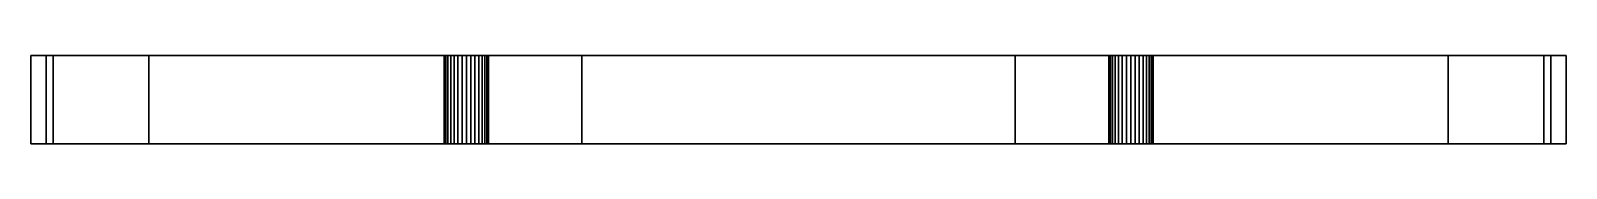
# Model space of a CAD drawing. Extents: x 248 to 352, y -364 to -358.
import ezdxf

# ---------------------------------------------------------------- set-up
doc = ezdxf.new("R2010")
doc.units = 0

msp = doc.modelspace()

# ---------------------------------------------------------------- linework, layer by layer
for points in [[(249.04, -358.24, 20), (249.04, -364.24, 20), (248, -364.24, 55), (248, -358.24, 55)], [(248, -358.24, 55), (256, -358.24, 55), (256, -358.24, 20), (249.04, -358.24, 20)], [(256, -364.24, 55), (256, -358.24, 55), (248, -358.24, 55), (248, -364.24, 55)], [(249.51, -358.24), (249.04, -358.24, 20), (256, -358.24, 20)], [(249.04, -364.24, 20), (249.04, -358.24, 20), (249.51, -358.24), (249.51, -364.24)], [(249.51, -358.24), (256, -358.24, 20), (256, -358.24, 13.33)], [(256, -358.24, 13.33), (256, -358.24), (249.51, -358.24)], [(249.51, -364.24), (249.51, -358.24), (256, -358.24), (256, -364.24)], [(256, -358.24, 55), (256, -364.24, 55), (256, -364.24, 20), (256, -358.24, 20)], [(256, -358.24, 13.33), (256, -358.24, 6.67), (256, -358.24)], [(256, -364.24), (256, -358.24), (285.33, -358.24), (285.33, -364.24)], [(256, -358.24), (256, -358.24, 6.67), (285.33, -358.24, 6.67), (285.33, -358.24)], [(285.33, -358.24, 6.67), (256, -358.24, 6.67), (256, -358.24, 13.33)], [(256, -358.24, 13.33), (276.01, -358.24, 10.01), (276.04, -358.24, 9.71)], [(256, -358.24, 13.33), (276.04, -358.24, 9.71), (276.12, -358.24, 9.43)], [(256, -358.24, 13.33), (276.12, -358.24, 9.43), (276.26, -358.24, 9.17)], [(256, -358.24, 13.33), (276.26, -358.24, 9.17), (276.45, -358.24, 8.94)], [(256, -358.24, 13.33), (276.45, -358.24, 8.94), (276.68, -358.24, 8.76)], [(256, -358.24, 13.33), (276.68, -358.24, 8.76), (276.93, -358.24, 8.62)], [(256, -358.24, 13.33), (276.93, -358.24, 8.62), (277.22, -358.24, 8.53)], [(285.33, -358.24, 6.67), (256, -358.24, 13.33), (277.22, -358.24, 8.53)], [(256, -358.24, 13.33), (256, -358.24, 20), (285.33, -358.24, 20), (285.33, -358.24, 13.33)], [(256, -358.24, 20), (256, -364.24, 20), (285.33, -364.24, 20), (285.33, -358.24, 20)], [(276.04, -358.24, 10.3), (276.01, -358.24, 10.01), (256, -358.24, 13.33)], [(276.12, -358.24, 10.58), (276.04, -358.24, 10.3), (256, -358.24, 13.33)], [(276.26, -358.24, 10.84), (276.12, -358.24, 10.58), (256, -358.24, 13.33)], [(276.45, -358.24, 11.07), (276.26, -358.24, 10.84), (256, -358.24, 13.33)], [(276.68, -358.24, 11.25), (276.45, -358.24, 11.07), (256, -358.24, 13.33)], [(276.93, -358.24, 11.39), (276.68, -358.24, 11.25), (256, -358.24, 13.33)], [(277.22, -358.24, 11.48), (276.93, -358.24, 11.39), (256, -358.24, 13.33)], [(285.33, -358.24, 13.33), (277.22, -358.24, 11.48), (256, -358.24, 13.33)], [(276.04, -358.24, 10.3), (276.04, -364.24, 10.3), (276.01, -364.24, 10.01), (276.01, -358.24, 10.01)], [(276.01, -358.24, 10.01), (276.01, -364.24, 10.01), (276.04, -364.24, 9.71), (276.04, -358.24, 9.71)], [(276.12, -358.24, 10.58), (276.12, -364.24, 10.58), (276.04, -364.24, 10.3), (276.04, -358.24, 10.3)], [(276.04, -358.24, 9.71), (276.04, -364.24, 9.71), (276.12, -364.24, 9.43), (276.12, -358.24, 9.43)], [(276.26, -358.24, 10.84), (276.26, -364.24, 10.84), (276.12, -364.24, 10.58), (276.12, -358.24, 10.58)], [(276.12, -358.24, 9.43), (276.12, -364.24, 9.43), (276.26, -364.24, 9.17), (276.26, -358.24, 9.17)], [(276.45, -358.24, 11.07), (276.45, -364.24, 11.07), (276.26, -364.24, 10.84), (276.26, -358.24, 10.84)], [(276.26, -358.24, 9.17), (276.26, -364.24, 9.17), (276.45, -364.24, 8.94), (276.45, -358.24, 8.94)], [(276.68, -358.24, 11.25), (276.68, -364.24, 11.25), (276.45, -364.24, 11.07), (276.45, -358.24, 11.07)], [(276.45, -358.24, 8.94), (276.45, -364.24, 8.94), (276.68, -364.24, 8.76), (276.68, -358.24, 8.76)], [(276.93, -358.24, 11.39), (276.93, -364.24, 11.39), (276.68, -364.24, 11.25), (276.68, -358.24, 11.25)], [(276.68, -358.24, 8.76), (276.68, -364.24, 8.76), (276.93, -364.24, 8.62), (276.93, -358.24, 8.62)], [(277.22, -358.24, 11.48), (277.22, -364.24, 11.48), (276.93, -364.24, 11.39), (276.93, -358.24, 11.39)], [(276.93, -358.24, 8.62), (276.93, -364.24, 8.62), (277.22, -364.24, 8.53), (277.22, -358.24, 8.53)], [(285.33, -358.24, 6.67), (277.22, -358.24, 8.53), (277.51, -358.24, 8.51)], [(285.33, -358.24, 13.33), (277.51, -358.24, 11.51), (277.22, -358.24, 11.48)], [(277.51, -358.24, 11.51), (277.51, -364.24, 11.51), (277.22, -364.24, 11.48), (277.22, -358.24, 11.48)], [(277.22, -358.24, 8.53), (277.22, -364.24, 8.53), (277.51, -364.24, 8.51), (277.51, -358.24, 8.51)], [(277.51, -358.24, 8.51), (277.8, -358.24, 8.53), (285.33, -358.24, 6.67)], [(285.33, -358.24, 13.33), (277.8, -358.24, 11.48), (277.51, -358.24, 11.51)], [(277.51, -358.24, 8.51), (277.51, -364.24, 8.51), (277.8, -364.24, 8.53), (277.8, -358.24, 8.53)], [(277.8, -358.24, 11.48), (277.8, -364.24, 11.48), (277.51, -364.24, 11.51), (277.51, -358.24, 11.51)], [(277.8, -358.24, 8.53), (278.08, -358.24, 8.62), (285.33, -358.24, 6.67)], [(285.33, -358.24, 13.33), (278.08, -358.24, 11.39), (277.8, -358.24, 11.48)], [(277.8, -358.24, 8.53), (277.8, -364.24, 8.53), (278.08, -364.24, 8.62), (278.08, -358.24, 8.62)], [(278.08, -358.24, 11.39), (278.08, -364.24, 11.39), (277.8, -364.24, 11.48), (277.8, -358.24, 11.48)], [(278.08, -358.24, 8.62), (278.34, -358.24, 8.76), (285.33, -358.24, 6.67)], [(285.33, -358.24, 13.33), (278.34, -358.24, 11.25), (278.08, -358.24, 11.39)], [(278.08, -358.24, 8.62), (278.08, -364.24, 8.62), (278.34, -364.24, 8.76), (278.34, -358.24, 8.76)], [(278.34, -358.24, 11.25), (278.34, -364.24, 11.25), (278.08, -364.24, 11.39), (278.08, -358.24, 11.39)], [(278.34, -358.24, 8.76), (278.57, -358.24, 8.94), (285.33, -358.24, 6.67)], [(285.33, -358.24, 13.33), (278.57, -358.24, 11.07), (278.34, -358.24, 11.25)], [(278.34, -358.24, 8.76), (278.34, -364.24, 8.76), (278.57, -364.24, 8.94), (278.57, -358.24, 8.94)], [(278.57, -358.24, 11.07), (278.57, -364.24, 11.07), (278.34, -364.24, 11.25), (278.34, -358.24, 11.25)], [(278.57, -358.24, 8.94), (278.76, -358.24, 9.17), (285.33, -358.24, 6.67)], [(285.33, -358.24, 13.33), (278.76, -358.24, 10.84), (278.57, -358.24, 11.07)], [(278.57, -358.24, 8.94), (278.57, -364.24, 8.94), (278.76, -364.24, 9.17), (278.76, -358.24, 9.17)], [(278.76, -358.24, 10.84), (278.76, -364.24, 10.84), (278.57, -364.24, 11.07), (278.57, -358.24, 11.07)], [(278.76, -358.24, 9.17), (278.89, -358.24, 9.43), (285.33, -358.24, 6.67)], [(285.33, -358.24, 13.33), (278.89, -358.24, 10.58), (278.76, -358.24, 10.84)], [(278.76, -358.24, 9.17), (278.76, -364.24, 9.17), (278.89, -364.24, 9.43), (278.89, -358.24, 9.43)], [(278.89, -358.24, 10.58), (278.89, -364.24, 10.58), (278.76, -364.24, 10.84), (278.76, -358.24, 10.84)], [(278.89, -358.24, 9.43), (278.98, -358.24, 9.71), (285.33, -358.24, 6.67)], [(285.33, -358.24, 13.33), (278.98, -358.24, 10.3), (278.89, -358.24, 10.58)], [(278.89, -358.24, 9.43), (278.89, -364.24, 9.43), (278.98, -364.24, 9.71), (278.98, -358.24, 9.71)], [(278.98, -358.24, 10.3), (278.98, -364.24, 10.3), (278.89, -364.24, 10.58), (278.89, -358.24, 10.58)], [(278.98, -358.24, 9.71), (279.01, -358.24, 10.01), (285.33, -358.24, 6.67)], [(285.33, -358.24, 13.33), (279.01, -358.24, 10.01), (278.98, -358.24, 10.3)], [(278.98, -358.24, 9.71), (278.98, -364.24, 9.71), (279.01, -364.24, 10.01), (279.01, -358.24, 10.01)], [(279.01, -358.24, 10.01), (279.01, -364.24, 10.01), (278.98, -364.24, 10.3), (278.98, -358.24, 10.3)], [(279.01, -358.24, 10.01), (285.33, -358.24, 13.33), (285.33, -358.24, 6.67)], [(285.33, -364.24), (285.33, -358.24), (314.67, -358.24), (314.67, -364.24)], [(285.33, -358.24), (285.33, -358.24, 6.67), (314.67, -358.24, 6.67), (314.67, -358.24)], [(285.33, -358.24, 6.67), (285.33, -358.24, 13.33), (314.67, -358.24, 13.33), (314.67, -358.24, 6.67)], [(285.33, -358.24, 13.33), (285.33, -358.24, 20), (314.67, -358.24, 20), (314.67, -358.24, 13.33)], [(285.33, -358.24, 20), (285.33, -364.24, 20), (314.67, -364.24, 20), (314.67, -358.24, 20)], [(314.67, -358.24, 20), (314.67, -364.24, 20), (344, -364.24, 20), (344, -358.24, 20)], [(314.67, -358.24, 13.33), (314.67, -358.24, 20), (344, -358.24, 20), (344, -358.24, 13.33)], [(314.67, -364.24), (314.67, -358.24), (344, -358.24), (344, -364.24)], [(314.67, -358.24), (314.67, -358.24, 6.67), (344, -358.24, 6.67), (344, -358.24)], [(314.67, -358.24, 6.67), (314.67, -358.24, 13.33), (321.01, -358.24, 10.01)], [(314.67, -358.24, 6.67), (321.01, -358.24, 10.01), (321.04, -358.24, 9.71)], [(344, -358.24, 13.33), (344, -358.24, 6.67), (314.67, -358.24, 6.67)], [(314.67, -358.24, 6.67), (321.04, -358.24, 9.71), (321.12, -358.24, 9.43)], [(314.67, -358.24, 6.67), (321.12, -358.24, 9.43), (321.26, -358.24, 9.17)], [(314.67, -358.24, 6.67), (321.26, -358.24, 9.17), (321.45, -358.24, 8.94)], [(314.67, -358.24, 6.67), (321.45, -358.24, 8.94), (321.68, -358.24, 8.76)], [(314.67, -358.24, 6.67), (321.68, -358.24, 8.76), (321.93, -358.24, 8.62)], [(314.67, -358.24, 6.67), (321.93, -358.24, 8.62), (322.22, -358.24, 8.53)], [(314.67, -358.24, 6.67), (322.22, -358.24, 8.53), (322.51, -358.24, 8.51)], [(322.8, -358.24, 8.53), (344, -358.24, 13.33), (314.67, -358.24, 6.67)], [(314.67, -358.24, 6.67), (322.51, -358.24, 8.51), (322.8, -358.24, 8.53)], [(321.04, -358.24, 10.3), (321.01, -358.24, 10.01), (314.67, -358.24, 13.33)], [(321.12, -358.24, 10.58), (321.04, -358.24, 10.3), (314.67, -358.24, 13.33)], [(321.26, -358.24, 10.84), (321.12, -358.24, 10.58), (314.67, -358.24, 13.33)], [(321.45, -358.24, 11.07), (321.26, -358.24, 10.84), (314.67, -358.24, 13.33)], [(321.68, -358.24, 11.25), (321.45, -358.24, 11.07), (314.67, -358.24, 13.33)], [(321.93, -358.24, 11.39), (321.68, -358.24, 11.25), (314.67, -358.24, 13.33)], [(322.22, -358.24, 11.48), (321.93, -358.24, 11.39), (314.67, -358.24, 13.33)], [(314.67, -358.24, 13.33), (344, -358.24, 13.33), (322.51, -358.24, 11.51)], [(322.51, -358.24, 11.51), (322.22, -358.24, 11.48), (314.67, -358.24, 13.33)], [(321.04, -358.24, 10.3), (321.04, -364.24, 10.3), (321.01, -364.24, 10.01), (321.01, -358.24, 10.01)], [(321.01, -358.24, 10.01), (321.01, -364.24, 10.01), (321.04, -364.24, 9.71), (321.04, -358.24, 9.71)], [(321.12, -358.24, 10.58), (321.12, -364.24, 10.58), (321.04, -364.24, 10.3), (321.04, -358.24, 10.3)], [(321.04, -358.24, 9.71), (321.04, -364.24, 9.71), (321.12, -364.24, 9.43), (321.12, -358.24, 9.43)], [(321.26, -358.24, 10.84), (321.26, -364.24, 10.84), (321.12, -364.24, 10.58), (321.12, -358.24, 10.58)], [(321.12, -358.24, 9.43), (321.12, -364.24, 9.43), (321.26, -364.24, 9.17), (321.26, -358.24, 9.17)], [(321.45, -358.24, 11.07), (321.45, -364.24, 11.07), (321.26, -364.24, 10.84), (321.26, -358.24, 10.84)], [(321.26, -358.24, 9.17), (321.26, -364.24, 9.17), (321.45, -364.24, 8.94), (321.45, -358.24, 8.94)], [(321.68, -358.24, 11.25), (321.68, -364.24, 11.25), (321.45, -364.24, 11.07), (321.45, -358.24, 11.07)], [(321.45, -358.24, 8.94), (321.45, -364.24, 8.94), (321.68, -364.24, 8.76), (321.68, -358.24, 8.76)], [(321.93, -358.24, 11.39), (321.93, -364.24, 11.39), (321.68, -364.24, 11.25), (321.68, -358.24, 11.25)], [(321.68, -358.24, 8.76), (321.68, -364.24, 8.76), (321.93, -364.24, 8.62), (321.93, -358.24, 8.62)], [(322.22, -358.24, 11.48), (322.22, -364.24, 11.48), (321.93, -364.24, 11.39), (321.93, -358.24, 11.39)], [(321.93, -358.24, 8.62), (321.93, -364.24, 8.62), (322.22, -364.24, 8.53), (322.22, -358.24, 8.53)], [(322.51, -358.24, 11.51), (322.51, -364.24, 11.51), (322.22, -364.24, 11.48), (322.22, -358.24, 11.48)], [(322.22, -358.24, 8.53), (322.22, -364.24, 8.53), (322.51, -364.24, 8.51), (322.51, -358.24, 8.51)], [(344, -358.24, 13.33), (322.8, -358.24, 11.48), (322.51, -358.24, 11.51)], [(322.51, -358.24, 8.51), (322.51, -364.24, 8.51), (322.8, -364.24, 8.53), (322.8, -358.24, 8.53)], [(322.8, -358.24, 11.48), (322.8, -364.24, 11.48), (322.51, -364.24, 11.51), (322.51, -358.24, 11.51)], [(322.8, -358.24, 8.53), (323.08, -358.24, 8.62), (344, -358.24, 13.33)], [(344, -358.24, 13.33), (323.08, -358.24, 11.39), (322.8, -358.24, 11.48)], [(322.8, -358.24, 8.53), (322.8, -364.24, 8.53), (323.08, -364.24, 8.62), (323.08, -358.24, 8.62)], [(323.08, -358.24, 11.39), (323.08, -364.24, 11.39), (322.8, -364.24, 11.48), (322.8, -358.24, 11.48)], [(323.08, -358.24, 8.62), (323.34, -358.24, 8.76), (344, -358.24, 13.33)], [(344, -358.24, 13.33), (323.34, -358.24, 11.25), (323.08, -358.24, 11.39)], [(323.08, -358.24, 8.62), (323.08, -364.24, 8.62), (323.34, -364.24, 8.76), (323.34, -358.24, 8.76)], [(323.34, -358.24, 11.25), (323.34, -364.24, 11.25), (323.08, -364.24, 11.39), (323.08, -358.24, 11.39)], [(323.34, -358.24, 8.76), (323.57, -358.24, 8.94), (344, -358.24, 13.33)], [(344, -358.24, 13.33), (323.57, -358.24, 11.07), (323.34, -358.24, 11.25)], [(323.34, -358.24, 8.76), (323.34, -364.24, 8.76), (323.57, -364.24, 8.94), (323.57, -358.24, 8.94)], [(323.57, -358.24, 11.07), (323.57, -364.24, 11.07), (323.34, -364.24, 11.25), (323.34, -358.24, 11.25)], [(323.57, -358.24, 8.94), (323.76, -358.24, 9.17), (344, -358.24, 13.33)], [(344, -358.24, 13.33), (323.76, -358.24, 10.84), (323.57, -358.24, 11.07)], [(323.57, -358.24, 8.94), (323.57, -364.24, 8.94), (323.76, -364.24, 9.17), (323.76, -358.24, 9.17)], [(323.76, -358.24, 10.84), (323.76, -364.24, 10.84), (323.57, -364.24, 11.07), (323.57, -358.24, 11.07)], [(323.76, -358.24, 9.17), (323.89, -358.24, 9.43), (344, -358.24, 13.33)], [(344, -358.24, 13.33), (323.89, -358.24, 10.58), (323.76, -358.24, 10.84)], [(323.76, -358.24, 9.17), (323.76, -364.24, 9.17), (323.89, -364.24, 9.43), (323.89, -358.24, 9.43)], [(323.89, -358.24, 10.58), (323.89, -364.24, 10.58), (323.76, -364.24, 10.84), (323.76, -358.24, 10.84)], [(323.89, -358.24, 9.43), (323.98, -358.24, 9.71), (344, -358.24, 13.33)], [(344, -358.24, 13.33), (323.98, -358.24, 10.3), (323.89, -358.24, 10.58)], [(323.89, -358.24, 9.43), (323.89, -364.24, 9.43), (323.98, -364.24, 9.71), (323.98, -358.24, 9.71)], [(323.98, -358.24, 10.3), (323.98, -364.24, 10.3), (323.89, -364.24, 10.58), (323.89, -358.24, 10.58)], [(323.98, -358.24, 9.71), (324.01, -358.24, 10.01), (344, -358.24, 13.33)], [(344, -358.24, 13.33), (324.01, -358.24, 10.01), (323.98, -358.24, 10.3)], [(323.98, -358.24, 9.71), (323.98, -364.24, 9.71), (324.01, -364.24, 10.01), (324.01, -358.24, 10.01)], [(324.01, -358.24, 10.01), (324.01, -364.24, 10.01), (323.98, -364.24, 10.3), (323.98, -358.24, 10.3)], [(350.47, -358.24), (344, -358.24), (344, -358.24, 6.67)], [(344, -358.24, 13.33), (344, -358.24, 20), (350.96, -358.24, 20)], [(350.47, -358.24), (344, -358.24, 6.67), (344, -358.24, 13.33)], [(344, -358.24, 13.33), (350.96, -358.24, 20), (350.47, -358.24)], [(344, -364.24), (344, -358.24), (350.47, -358.24), (350.47, -364.24)], [(344, -358.24, 55), (344, -364.24, 55), (352, -364.24, 55), (352, -358.24, 55)], [(344, -358.24, 20), (344, -364.24, 20), (344, -364.24, 55), (344, -358.24, 55)], [(350.96, -358.24, 20), (344, -358.24, 20), (344, -358.24, 55), (352, -358.24, 55)], [(350.96, -358.24, 20), (350.96, -364.24, 20), (350.47, -364.24), (350.47, -358.24)], [(350.96, -364.24, 20), (350.96, -358.24, 20), (352, -358.24, 55), (352, -364.24, 55)], [(249.04, -364.24, 20), (256, -364.24, 20), (256, -364.24, 55), (248, -364.24, 55)], [(256, -364.24, 13.33), (256, -364.24, 20), (249.04, -364.24, 20)], [(249.04, -364.24, 20), (249.51, -364.24), (256, -364.24)], [(256, -364.24, 6.67), (256, -364.24, 13.33), (249.04, -364.24, 20)], [(249.04, -364.24, 20), (256, -364.24), (256, -364.24, 6.67)], [(256, -364.24, 20), (256, -364.24, 13.33), (285.33, -364.24, 13.33), (285.33, -364.24, 20)], [(256, -364.24, 13.33), (276.01, -364.24, 10.01), (276.04, -364.24, 10.3)], [(256, -364.24, 13.33), (276.04, -364.24, 10.3), (276.12, -364.24, 10.58)], [(256, -364.24, 13.33), (276.12, -364.24, 10.58), (276.26, -364.24, 10.84)], [(256, -364.24, 13.33), (276.26, -364.24, 10.84), (276.45, -364.24, 11.07)], [(256, -364.24, 13.33), (276.45, -364.24, 11.07), (276.68, -364.24, 11.25)], [(256, -364.24, 13.33), (276.68, -364.24, 11.25), (276.93, -364.24, 11.39)], [(256, -364.24, 13.33), (276.93, -364.24, 11.39), (277.22, -364.24, 11.48)], [(256, -364.24, 13.33), (277.22, -364.24, 11.48), (277.51, -364.24, 11.51)], [(285.33, -364.24, 13.33), (256, -364.24, 13.33), (277.51, -364.24, 11.51)], [(256, -364.24, 6.67), (256, -364.24), (285.33, -364.24), (285.33, -364.24, 6.67)], [(256, -364.24, 13.33), (256, -364.24, 6.67), (285.33, -364.24, 6.67)], [(276.04, -364.24, 9.71), (276.01, -364.24, 10.01), (256, -364.24, 13.33)], [(276.12, -364.24, 9.43), (276.04, -364.24, 9.71), (256, -364.24, 13.33)], [(276.26, -364.24, 9.17), (276.12, -364.24, 9.43), (256, -364.24, 13.33)], [(276.45, -364.24, 8.94), (276.26, -364.24, 9.17), (256, -364.24, 13.33)], [(276.68, -364.24, 8.76), (276.45, -364.24, 8.94), (256, -364.24, 13.33)], [(276.93, -364.24, 8.62), (276.68, -364.24, 8.76), (256, -364.24, 13.33)], [(277.22, -364.24, 8.53), (276.93, -364.24, 8.62), (256, -364.24, 13.33)], [(277.22, -364.24, 8.53), (256, -364.24, 13.33), (285.33, -364.24, 6.67)], [(277.51, -364.24, 8.51), (277.22, -364.24, 8.53), (285.33, -364.24, 6.67)], [(277.51, -364.24, 11.51), (277.8, -364.24, 11.48), (285.33, -364.24, 13.33)], [(285.33, -364.24, 6.67), (277.8, -364.24, 8.53), (277.51, -364.24, 8.51)], [(277.8, -364.24, 11.48), (278.08, -364.24, 11.39), (285.33, -364.24, 13.33)], [(285.33, -364.24, 6.67), (278.08, -364.24, 8.62), (277.8, -364.24, 8.53)], [(278.08, -364.24, 11.39), (278.34, -364.24, 11.25), (285.33, -364.24, 13.33)], [(285.33, -364.24, 6.67), (278.34, -364.24, 8.76), (278.08, -364.24, 8.62)], [(278.34, -364.24, 11.25), (278.57, -364.24, 11.07), (285.33, -364.24, 13.33)], [(285.33, -364.24, 6.67), (278.57, -364.24, 8.94), (278.34, -364.24, 8.76)], [(278.57, -364.24, 11.07), (278.76, -364.24, 10.84), (285.33, -364.24, 13.33)], [(285.33, -364.24, 6.67), (278.76, -364.24, 9.17), (278.57, -364.24, 8.94)], [(278.76, -364.24, 10.84), (278.89, -364.24, 10.58), (285.33, -364.24, 13.33)], [(285.33, -364.24, 6.67), (278.89, -364.24, 9.43), (278.76, -364.24, 9.17)], [(278.89, -364.24, 10.58), (278.98, -364.24, 10.3), (285.33, -364.24, 13.33)], [(285.33, -364.24, 6.67), (278.98, -364.24, 9.71), (278.89, -364.24, 9.43)], [(278.98, -364.24, 10.3), (279.01, -364.24, 10.01), (285.33, -364.24, 13.33)], [(285.33, -364.24, 6.67), (279.01, -364.24, 10.01), (278.98, -364.24, 9.71)], [(285.33, -364.24, 6.67), (285.33, -364.24, 13.33), (279.01, -364.24, 10.01)], [(285.33, -364.24, 20), (285.33, -364.24, 13.33), (314.67, -364.24, 13.33), (314.67, -364.24, 20)], [(285.33, -364.24, 13.33), (285.33, -364.24, 6.67), (314.67, -364.24, 6.67), (314.67, -364.24, 13.33)], [(285.33, -364.24, 6.67), (285.33, -364.24), (314.67, -364.24), (314.67, -364.24, 6.67)], [(314.67, -364.24, 6.67), (314.67, -364.24), (344, -364.24), (344, -364.24, 6.67)], [(314.67, -364.24, 20), (314.67, -364.24, 13.33), (344, -364.24, 13.33), (344, -364.24, 20)], [(321.01, -364.24, 10.01), (314.67, -364.24, 13.33), (314.67, -364.24, 6.67)], [(314.67, -364.24, 6.67), (344, -364.24, 6.67), (344, -364.24, 13.33)], [(321.04, -364.24, 9.71), (321.01, -364.24, 10.01), (314.67, -364.24, 6.67)], [(321.12, -364.24, 9.43), (321.04, -364.24, 9.71), (314.67, -364.24, 6.67)], [(321.26, -364.24, 9.17), (321.12, -364.24, 9.43), (314.67, -364.24, 6.67)], [(321.45, -364.24, 8.94), (321.26, -364.24, 9.17), (314.67, -364.24, 6.67)], [(321.68, -364.24, 8.76), (321.45, -364.24, 8.94), (314.67, -364.24, 6.67)], [(321.93, -364.24, 8.62), (321.68, -364.24, 8.76), (314.67, -364.24, 6.67)], [(314.67, -364.24, 6.67), (344, -364.24, 13.33), (322.8, -364.24, 8.53)], [(322.22, -364.24, 8.53), (321.93, -364.24, 8.62), (314.67, -364.24, 6.67)], [(314.67, -364.24, 6.67), (322.8, -364.24, 8.53), (322.51, -364.24, 8.51)], [(314.67, -364.24, 6.67), (322.51, -364.24, 8.51), (322.22, -364.24, 8.53)], [(314.67, -364.24, 13.33), (321.01, -364.24, 10.01), (321.04, -364.24, 10.3)], [(314.67, -364.24, 13.33), (321.04, -364.24, 10.3), (321.12, -364.24, 10.58)], [(314.67, -364.24, 13.33), (321.12, -364.24, 10.58), (321.26, -364.24, 10.84)], [(314.67, -364.24, 13.33), (321.26, -364.24, 10.84), (321.45, -364.24, 11.07)], [(314.67, -364.24, 13.33), (321.45, -364.24, 11.07), (321.68, -364.24, 11.25)], [(314.67, -364.24, 13.33), (321.68, -364.24, 11.25), (321.93, -364.24, 11.39)], [(314.67, -364.24, 13.33), (321.93, -364.24, 11.39), (322.22, -364.24, 11.48)], [(314.67, -364.24, 13.33), (322.22, -364.24, 11.48), (322.51, -364.24, 11.51)], [(322.51, -364.24, 11.51), (344, -364.24, 13.33), (314.67, -364.24, 13.33)], [(322.51, -364.24, 11.51), (322.8, -364.24, 11.48), (344, -364.24, 13.33)], [(344, -364.24, 13.33), (323.08, -364.24, 8.62), (322.8, -364.24, 8.53)], [(322.8, -364.24, 11.48), (323.08, -364.24, 11.39), (344, -364.24, 13.33)], [(344, -364.24, 13.33), (323.34, -364.24, 8.76), (323.08, -364.24, 8.62)], [(323.08, -364.24, 11.39), (323.34, -364.24, 11.25), (344, -364.24, 13.33)], [(344, -364.24, 13.33), (323.57, -364.24, 8.94), (323.34, -364.24, 8.76)], [(323.34, -364.24, 11.25), (323.57, -364.24, 11.07), (344, -364.24, 13.33)], [(344, -364.24, 13.33), (323.76, -364.24, 9.17), (323.57, -364.24, 8.94)], [(323.57, -364.24, 11.07), (323.76, -364.24, 10.84), (344, -364.24, 13.33)], [(344, -364.24, 13.33), (323.89, -364.24, 9.43), (323.76, -364.24, 9.17)], [(323.76, -364.24, 10.84), (323.89, -364.24, 10.58), (344, -364.24, 13.33)], [(344, -364.24, 13.33), (323.98, -364.24, 9.71), (323.89, -364.24, 9.43)], [(323.89, -364.24, 10.58), (323.98, -364.24, 10.3), (344, -364.24, 13.33)], [(344, -364.24, 13.33), (324.01, -364.24, 10.01), (323.98, -364.24, 9.71)], [(323.98, -364.24, 10.3), (324.01, -364.24, 10.01), (344, -364.24, 13.33)], [(350.96, -364.24, 20), (344, -364.24, 20), (344, -364.24, 13.33)], [(344, -364.24, 6.67), (344, -364.24), (350.47, -364.24)], [(350.96, -364.24, 20), (344, -364.24, 13.33), (344, -364.24, 6.67)], [(344, -364.24, 6.67), (350.47, -364.24), (350.96, -364.24, 20)], [(344, -364.24, 20), (350.96, -364.24, 20), (352, -364.24, 55), (344, -364.24, 55)]]:
    msp.add_3dface(points)

doc.saveas('drawing.dxf')
